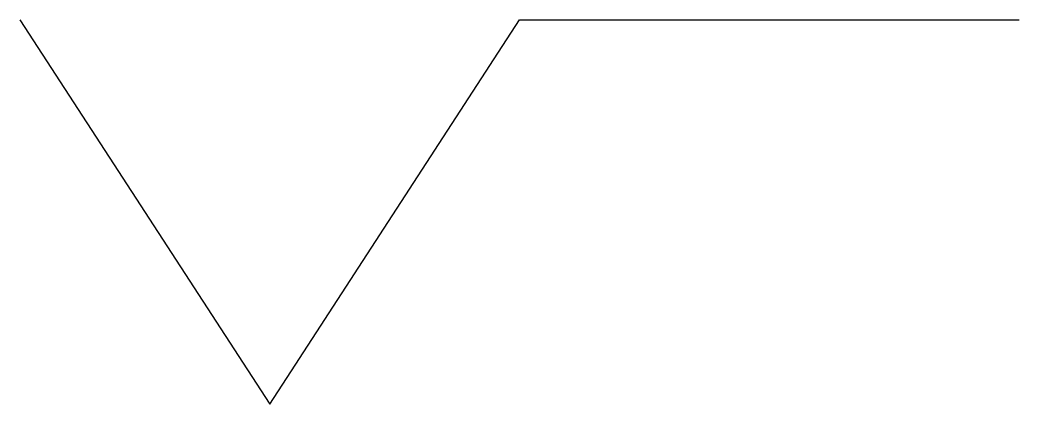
# Model space of a CAD drawing. Header units: inches. Extents: x 0 to 5, y -1.92 to 0.
import ezdxf

# ---------------------------------------------------------------- set-up
doc = ezdxf.new("R2010")
doc.units = ezdxf.units.IN
doc.layers.get('0').update_dxf_attribs({"linetype": 'CONTINUOUS'})

msp = doc.modelspace()

# ---------------------------------------------------------------- linework, layer by layer
for p, q in [((0, 0), (1.25, -1.9231)), ((2.5, 0), (3.75, 0)), ((3.75, 0), (5, 0)), ((1.25, -1.9231), (2.5, 0))]:
    msp.add_line(p, q)

doc.saveas('drawing.dxf')
